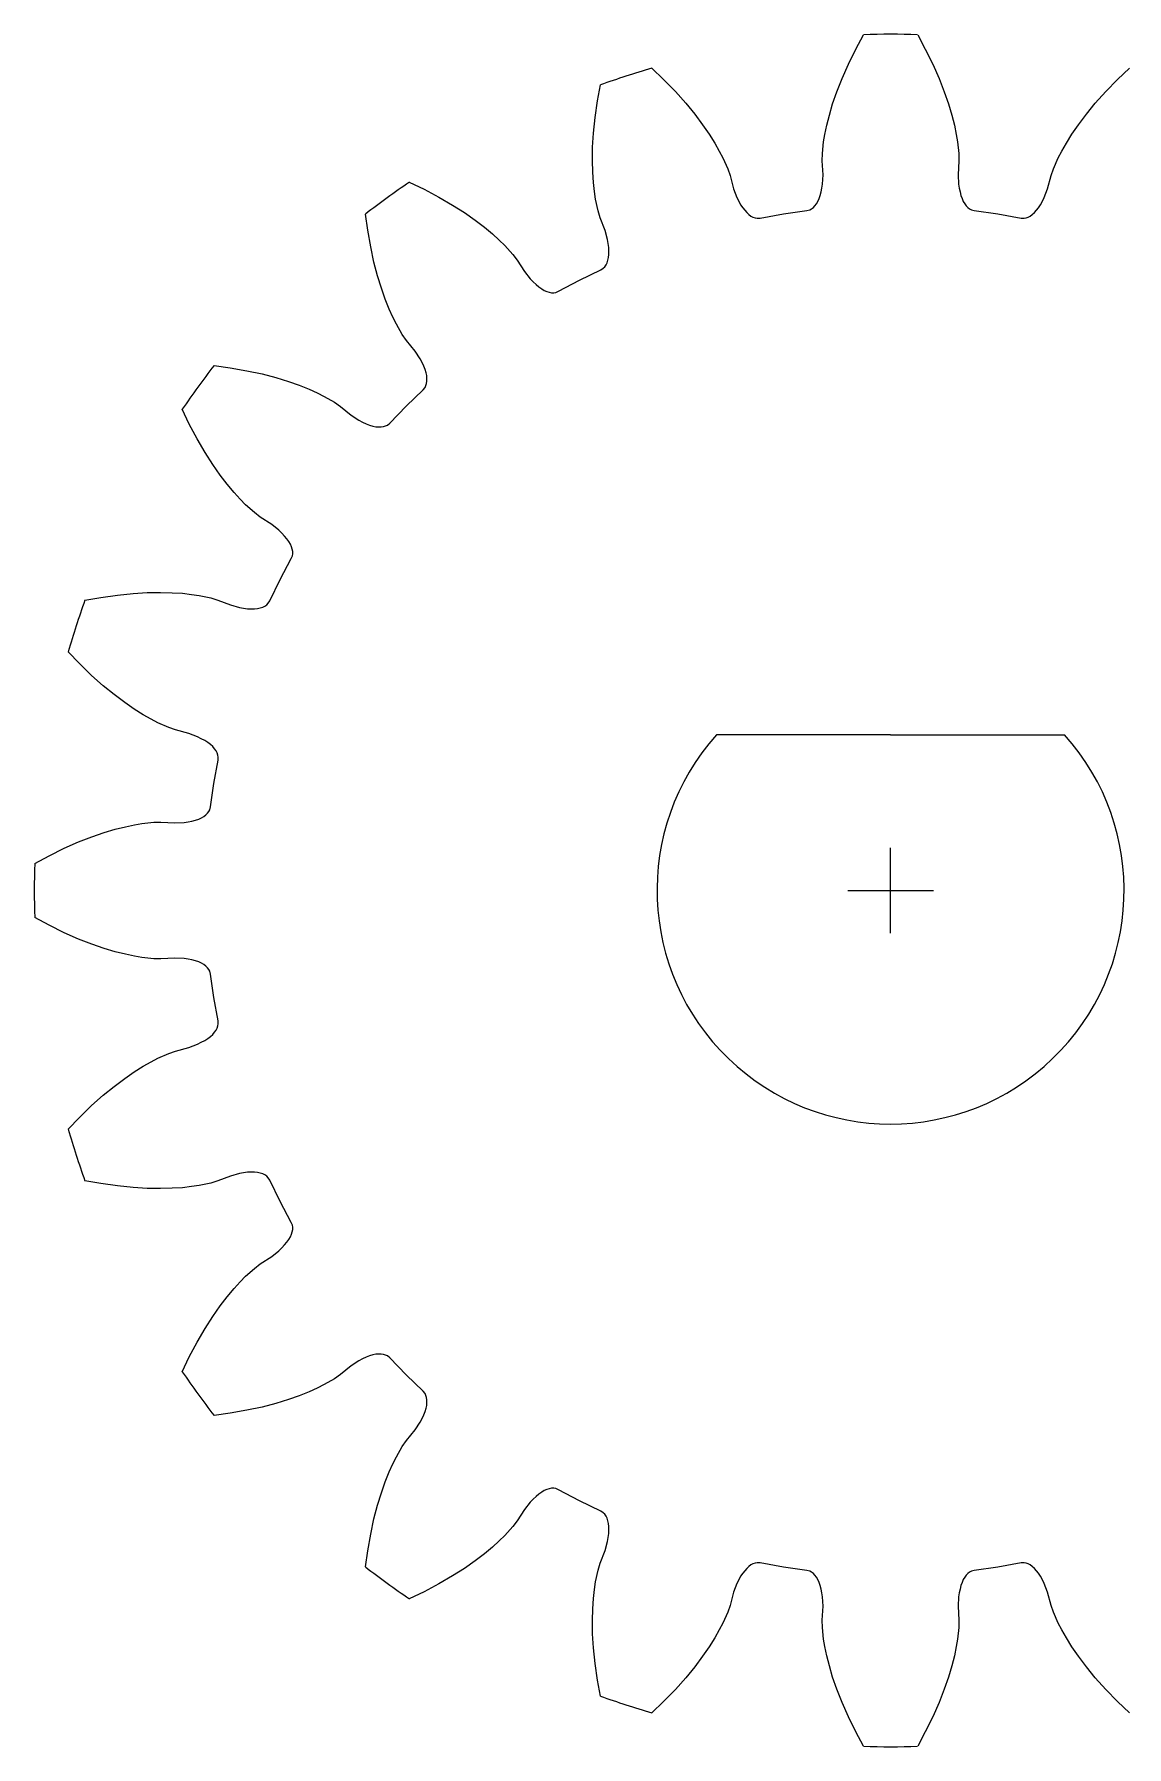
# Model space of a CAD drawing. Extents: x -5.5 to 5.5, y -5.5 to 5.5.
# Drawn here: x -5.5 to 1.52, y -5.5 to 5.5 of the extents above; entities that cross this region are included whole.
import ezdxf

# ---------------------------------------------------------------- set-up
doc = ezdxf.new("R2010")
doc.units = 0
doc.header["$MEASUREMENT"] = 0
doc.layers.get('0').update_dxf_attribs({"linetype": 'CONTINUOUS'})
doc.layers.add('layer0', color=7, linetype='CONTINUOUS')
doc.layers.add('layer1', color=7, linetype='CONTINUOUS')

msp = doc.modelspace()

# ---------------------------------------------------------------- linework, layer by layer
at = {"linetype": 'Continuous'}
for q in [(-1.118, 1), (1.118, 1)]:
    msp.add_line((0, 1), q, dxfattribs=at)
for p, q in [((0, -0.275), (0, 0.275)), ((0, -0.275), (0, 0.275)), ((-0.275, 0), (0.275, 0)), ((-0.275, 0), (0.275, 0))]:
    msp.add_line(p, q)
msp.add_arc((0, 0), 1.5, 138.1897, 41.8103)
msp.add_arc((0, 0), 1.5, 138.1897, 41.8103)
at = {"layer": 'layer0'}
for p, q in [((-0.271, 5.308), (-0.223, 5.405)), ((-0.223, 5.405), (-0.174, 5.497)), ((0.174, 5.497), (0.223, 5.405)), ((0.223, 5.405), (0.271, 5.308)), ((-1.534, 5.282), (-1.458, 5.21)), ((-0.312, 5.216), (-0.271, 5.308)), ((0.271, 5.308), (0.312, 5.216)), ((1.458, 5.21), (1.534, 5.282)), ((-1.883, 5.072), (-1.864, 5.175)), ((-1.458, 5.21), (-1.382, 5.132)), ((-0.345, 5.131), (-0.312, 5.216)), ((0.312, 5.216), (0.345, 5.131)), ((1.382, 5.132), (1.458, 5.21)), ((-1.898, 4.965), (-1.883, 5.072)), ((-1.382, 5.132), (-1.315, 5.057)), ((-0.372, 5.052), (-0.345, 5.131)), ((0.345, 5.131), (0.372, 5.052)), ((1.315, 5.057), (1.382, 5.132)), ((-1.908, 4.864), (-1.898, 4.965)), ((-1.315, 5.057), (-1.258, 4.987)), ((-1.258, 4.987), (-1.207, 4.919)), ((-0.41, 4.915), (-0.393, 4.98)), ((-0.393, 4.98), (-0.372, 5.052)), ((0.372, 5.052), (0.393, 4.98)), ((0.393, 4.98), (0.41, 4.915)), ((1.207, 4.919), (1.258, 4.987)), ((1.258, 4.987), (1.315, 5.057)), ((-1.914, 4.774), (-1.908, 4.864)), ((-1.207, 4.919), (-1.165, 4.858)), ((-1.165, 4.858), (-1.129, 4.801)), ((-0.43, 4.809), (-0.422, 4.857)), ((-0.422, 4.857), (-0.41, 4.915)), ((0.41, 4.915), (0.422, 4.857)), ((0.422, 4.857), (0.43, 4.809)), ((1.129, 4.801), (1.165, 4.858)), ((1.165, 4.858), (1.207, 4.919)), ((-1.915, 4.689), (-1.914, 4.774)), ((-1.129, 4.801), (-1.1, 4.75)), ((-1.1, 4.75), (-1.077, 4.706)), ((-0.439, 4.686), (-0.438, 4.733)), ((-0.438, 4.733), (-0.43, 4.809)), ((0.43, 4.809), (0.438, 4.733)), ((0.438, 4.733), (0.439, 4.686)), ((1.077, 4.706), (1.1, 4.75)), ((1.1, 4.75), (1.129, 4.801)), ((-1.913, 4.615), (-1.915, 4.689)), ((-1.077, 4.706), (-1.046, 4.636)), ((-1.046, 4.636), (-1.031, 4.592)), ((-0.434, 4.598), (-0.439, 4.686)), ((0.439, 4.686), (0.434, 4.598)), ((1.031, 4.592), (1.046, 4.636)), ((1.046, 4.636), (1.077, 4.706)), ((-3.091, 4.549), (-2.996, 4.504)), ((-1.909, 4.547), (-1.913, 4.615)), ((-1.902, 4.489), (-1.909, 4.547)), ((-1.031, 4.592), (-1.008, 4.507)), ((-0.446, 4.487), (-0.441, 4.512)), ((-0.441, 4.512), (-0.437, 4.538)), ((-0.437, 4.538), (-0.434, 4.598)), ((0.434, 4.598), (0.437, 4.538)), ((0.437, 4.538), (0.441, 4.512)), ((0.441, 4.512), (0.446, 4.487)), ((1.008, 4.507), (1.031, 4.592)), ((-2.996, 4.504), (-2.901, 4.454)), ((-2.901, 4.454), (-2.814, 4.403)), ((-2.814, 4.403), (-2.737, 4.354)), ((-1.895, 4.44), (-1.902, 4.489)), ((-1.879, 4.366), (-1.895, 4.44)), ((-1.008, 4.507), (-0.987, 4.451)), ((-0.987, 4.451), (-0.975, 4.427)), ((-0.975, 4.427), (-0.963, 4.405)), ((-0.963, 4.405), (-0.95, 4.386)), ((-0.486, 4.397), (-0.476, 4.411)), ((-0.476, 4.411), (-0.467, 4.426)), ((-0.467, 4.426), (-0.459, 4.444)), ((-0.459, 4.444), (-0.452, 4.465)), ((-0.452, 4.465), (-0.446, 4.487)), ((0.446, 4.487), (0.452, 4.465)), ((0.452, 4.465), (0.459, 4.444)), ((0.459, 4.444), (0.467, 4.426)), ((0.467, 4.426), (0.476, 4.411)), ((0.476, 4.411), (0.486, 4.397)), ((0.95, 4.386), (0.963, 4.405)), ((0.963, 4.405), (0.975, 4.427)), ((0.975, 4.427), (0.987, 4.451)), ((0.987, 4.451), (1.008, 4.507)), ((-3.358, 4.242), (-3.372, 4.345)), ((-2.737, 4.354), (-2.668, 4.306)), ((-2.668, 4.306), (-2.609, 4.26)), ((-1.865, 4.321), (-1.879, 4.366)), ((-1.834, 4.239), (-1.865, 4.321)), ((-0.95, 4.386), (-0.937, 4.369)), ((-0.937, 4.369), (-0.924, 4.354)), ((-0.924, 4.354), (-0.91, 4.342)), ((-0.91, 4.342), (-0.897, 4.332)), ((-0.897, 4.332), (-0.884, 4.325)), ((-0.884, 4.325), (-0.87, 4.32)), ((-0.87, 4.32), (-0.857, 4.318)), ((-0.857, 4.318), (-0.838, 4.319)), ((-0.838, 4.319), (-0.688, 4.346)), ((-0.688, 4.346), (-0.537, 4.367)), ((-0.537, 4.367), (-0.519, 4.372)), ((-0.519, 4.372), (-0.507, 4.378)), ((-0.507, 4.378), (-0.496, 4.387)), ((-0.496, 4.387), (-0.486, 4.397)), ((0.486, 4.397), (0.496, 4.387)), ((0.496, 4.387), (0.507, 4.378)), ((0.507, 4.378), (0.519, 4.372)), ((0.519, 4.372), (0.537, 4.367)), ((0.537, 4.367), (0.688, 4.346)), ((0.688, 4.346), (0.838, 4.319)), ((0.838, 4.319), (0.857, 4.318)), ((0.857, 4.318), (0.87, 4.32)), ((0.87, 4.32), (0.884, 4.325)), ((0.884, 4.325), (0.897, 4.332)), ((0.897, 4.332), (0.91, 4.342)), ((0.91, 4.342), (0.924, 4.354)), ((0.924, 4.354), (0.937, 4.369)), ((0.937, 4.369), (0.95, 4.386)), ((-3.339, 4.135), (-3.358, 4.242)), ((-2.609, 4.26), (-2.557, 4.217)), ((-2.557, 4.217), (-2.514, 4.178)), ((-1.818, 4.181), (-1.834, 4.239)), ((-1.813, 4.155), (-1.818, 4.181)), ((-3.318, 4.036), (-3.339, 4.135)), ((-2.514, 4.178), (-2.478, 4.143)), ((-2.478, 4.143), (-2.427, 4.086)), ((-2.427, 4.086), (-2.399, 4.049)), ((-1.81, 4.13), (-1.813, 4.155)), ((-1.812, 4.066), (-1.81, 4.085)), ((-1.809, 4.107), (-1.81, 4.13)), ((-1.81, 4.085), (-1.809, 4.107)), ((-3.295, 3.949), (-3.318, 4.036)), ((-2.399, 4.049), (-2.352, 3.975)), ((-2.352, 3.975), (-2.314, 3.929)), ((-1.998, 3.92), (-1.861, 3.987)), ((-1.861, 3.987), (-1.845, 3.997)), ((-1.845, 3.997), (-1.835, 4.007)), ((-1.835, 4.007), (-1.827, 4.019)), ((-1.827, 4.019), (-1.821, 4.032)), ((-1.821, 4.032), (-1.816, 4.048)), ((-1.816, 4.048), (-1.812, 4.066)), ((-3.27, 3.868), (-3.295, 3.949)), ((-3.246, 3.798), (-3.27, 3.868)), ((-2.314, 3.929), (-2.295, 3.909)), ((-2.295, 3.909), (-2.277, 3.892)), ((-2.277, 3.892), (-2.259, 3.877)), ((-2.259, 3.877), (-2.241, 3.865)), ((-2.241, 3.865), (-2.224, 3.855)), ((-2.224, 3.855), (-2.208, 3.848)), ((-2.132, 3.849), (-1.998, 3.92)), ((-3.221, 3.735), (-3.246, 3.798)), ((-2.208, 3.848), (-2.192, 3.843)), ((-2.192, 3.843), (-2.177, 3.84)), ((-2.177, 3.84), (-2.163, 3.84)), ((-2.163, 3.84), (-2.15, 3.842)), ((-2.15, 3.842), (-2.132, 3.849)), ((-3.196, 3.682), (-3.221, 3.735)), ((-3.174, 3.637), (-3.196, 3.682)), ((-3.136, 3.571), (-3.174, 3.637)), ((-3.109, 3.533), (-3.136, 3.571)), ((-3.054, 3.465), (-3.109, 3.533)), ((-3.021, 3.415), (-3.054, 3.465)), ((-3.008, 3.391), (-3.021, 3.415)), ((-4.345, 3.372), (-4.242, 3.358)), ((-4.242, 3.358), (-4.135, 3.339)), ((-4.135, 3.339), (-4.036, 3.318)), ((-4.036, 3.318), (-3.949, 3.295)), ((-2.998, 3.368), (-3.008, 3.391)), ((-2.99, 3.347), (-2.998, 3.368)), ((-2.983, 3.326), (-2.99, 3.347)), ((-2.979, 3.307), (-2.983, 3.326)), ((-2.978, 3.289), (-2.979, 3.307)), ((-3.949, 3.295), (-3.868, 3.27)), ((-3.868, 3.27), (-3.798, 3.246)), ((-3.798, 3.246), (-3.735, 3.221)), ((-3.735, 3.221), (-3.682, 3.196)), ((-3.682, 3.196), (-3.637, 3.174)), ((-3.111, 3.111), (-3.002, 3.217)), ((-3.002, 3.217), (-2.99, 3.232)), ((-2.99, 3.232), (-2.984, 3.244)), ((-2.984, 3.244), (-2.98, 3.257)), ((-2.98, 3.257), (-2.978, 3.272)), ((-2.978, 3.272), (-2.978, 3.289)), ((-4.504, 2.996), (-4.549, 3.091)), ((-3.637, 3.174), (-3.571, 3.136)), ((-3.571, 3.136), (-3.533, 3.109)), ((-3.533, 3.109), (-3.465, 3.054)), ((-3.217, 3.002), (-3.111, 3.111)), ((-4.454, 2.901), (-4.504, 2.996)), ((-3.465, 3.054), (-3.415, 3.021)), ((-3.415, 3.021), (-3.391, 3.008)), ((-3.391, 3.008), (-3.368, 2.998)), ((-3.368, 2.998), (-3.347, 2.99)), ((-3.347, 2.99), (-3.326, 2.983)), ((-3.326, 2.983), (-3.307, 2.979)), ((-3.307, 2.979), (-3.289, 2.978)), ((-3.289, 2.978), (-3.272, 2.978)), ((-3.272, 2.978), (-3.257, 2.98)), ((-3.257, 2.98), (-3.244, 2.984)), ((-3.244, 2.984), (-3.232, 2.99)), ((-3.232, 2.99), (-3.217, 3.002)), ((-4.403, 2.814), (-4.454, 2.901)), ((-4.354, 2.737), (-4.403, 2.814)), ((-4.306, 2.668), (-4.354, 2.737)), ((-4.26, 2.609), (-4.306, 2.668)), ((-4.217, 2.557), (-4.26, 2.609)), ((-4.178, 2.514), (-4.217, 2.557)), ((-4.143, 2.478), (-4.178, 2.514)), ((-4.086, 2.427), (-4.143, 2.478)), ((-4.049, 2.399), (-4.086, 2.427)), ((-3.975, 2.352), (-4.049, 2.399)), ((-3.929, 2.314), (-3.975, 2.352)), ((-3.909, 2.295), (-3.929, 2.314)), ((-3.892, 2.277), (-3.909, 2.295)), ((-3.877, 2.259), (-3.892, 2.277)), ((-3.865, 2.241), (-3.877, 2.259)), ((-3.855, 2.224), (-3.865, 2.241)), ((-3.848, 2.208), (-3.855, 2.224)), ((-3.843, 2.192), (-3.848, 2.208)), ((-3.92, 1.998), (-3.849, 2.132)), ((-3.849, 2.132), (-3.842, 2.15)), ((-3.84, 2.177), (-3.843, 2.192)), ((-3.842, 2.15), (-3.84, 2.163)), ((-3.84, 2.163), (-3.84, 2.177)), ((-3.987, 1.861), (-3.92, 1.998)), ((-5.175, 1.864), (-5.072, 1.883)), ((-5.072, 1.883), (-4.965, 1.898)), ((-4.965, 1.898), (-4.864, 1.908)), ((-4.864, 1.908), (-4.774, 1.914)), ((-4.774, 1.914), (-4.689, 1.915)), ((-4.689, 1.915), (-4.615, 1.913)), ((-4.615, 1.913), (-4.547, 1.909)), ((-4.547, 1.909), (-4.489, 1.902)), ((-4.489, 1.902), (-4.44, 1.895)), ((-4.44, 1.895), (-4.366, 1.879)), ((-4.366, 1.879), (-4.321, 1.865)), ((-4.321, 1.865), (-4.239, 1.834)), ((-4.239, 1.834), (-4.181, 1.818)), ((-4.181, 1.818), (-4.155, 1.813)), ((-4.155, 1.813), (-4.13, 1.81)), ((-4.13, 1.81), (-4.107, 1.809)), ((-4.107, 1.809), (-4.085, 1.81)), ((-4.085, 1.81), (-4.066, 1.812)), ((-4.066, 1.812), (-4.048, 1.816)), ((-4.048, 1.816), (-4.032, 1.821)), ((-4.032, 1.821), (-4.019, 1.827)), ((-4.019, 1.827), (-4.007, 1.835)), ((-4.007, 1.835), (-3.997, 1.845)), ((-3.997, 1.845), (-3.987, 1.861)), ((-5.21, 1.458), (-5.282, 1.534)), ((-5.132, 1.382), (-5.21, 1.458)), ((-5.057, 1.315), (-5.132, 1.382)), ((-4.987, 1.258), (-5.057, 1.315)), ((-4.919, 1.207), (-4.987, 1.258)), ((-4.858, 1.165), (-4.919, 1.207)), ((-4.801, 1.129), (-4.858, 1.165)), ((-4.75, 1.1), (-4.801, 1.129)), ((-4.706, 1.077), (-4.75, 1.1)), ((-4.636, 1.046), (-4.706, 1.077)), ((-4.592, 1.031), (-4.636, 1.046)), ((-4.507, 1.008), (-4.592, 1.031)), ((-4.451, 0.987), (-4.507, 1.008)), ((-4.427, 0.975), (-4.451, 0.987)), ((-4.405, 0.963), (-4.427, 0.975)), ((-4.386, 0.95), (-4.405, 0.963)), ((-4.369, 0.937), (-4.386, 0.95)), ((-4.354, 0.924), (-4.369, 0.937)), ((-4.342, 0.91), (-4.354, 0.924)), ((-4.332, 0.897), (-4.342, 0.91)), ((-4.325, 0.884), (-4.332, 0.897)), ((-4.32, 0.87), (-4.325, 0.884)), ((-4.346, 0.688), (-4.319, 0.838)), ((-4.318, 0.857), (-4.32, 0.87)), ((-4.319, 0.838), (-4.318, 0.857)), ((-4.367, 0.537), (-4.346, 0.688)), ((-4.538, 0.437), (-4.512, 0.441)), ((-4.512, 0.441), (-4.487, 0.446)), ((-4.487, 0.446), (-4.465, 0.452)), ((-4.465, 0.452), (-4.444, 0.459)), ((-4.444, 0.459), (-4.426, 0.467)), ((-4.426, 0.467), (-4.411, 0.476)), ((-4.411, 0.476), (-4.397, 0.486)), ((-4.397, 0.486), (-4.387, 0.496)), ((-4.387, 0.496), (-4.378, 0.507)), ((-4.378, 0.507), (-4.372, 0.519)), ((-4.372, 0.519), (-4.367, 0.537)), ((-5.216, 0.312), (-5.131, 0.345)), ((-5.131, 0.345), (-5.052, 0.372)), ((-5.052, 0.372), (-4.98, 0.393)), ((-4.98, 0.393), (-4.915, 0.41)), ((-4.915, 0.41), (-4.857, 0.422)), ((-4.857, 0.422), (-4.809, 0.43)), ((-4.809, 0.43), (-4.733, 0.438)), ((-4.733, 0.438), (-4.686, 0.439)), ((-4.686, 0.439), (-4.598, 0.434)), ((-4.598, 0.434), (-4.538, 0.437)), ((-5.497, 0.174), (-5.405, 0.223)), ((-5.405, 0.223), (-5.308, 0.271)), ((-5.308, 0.271), (-5.216, 0.312)), ((-5.405, -0.223), (-5.497, -0.174)), ((-5.308, -0.271), (-5.405, -0.223)), ((-5.216, -0.312), (-5.308, -0.271)), ((-5.131, -0.345), (-5.216, -0.312)), ((-5.052, -0.372), (-5.131, -0.345)), ((-4.98, -0.393), (-5.052, -0.372)), ((-4.915, -0.41), (-4.98, -0.393)), ((-4.857, -0.422), (-4.915, -0.41)), ((-4.809, -0.43), (-4.857, -0.422)), ((-4.733, -0.438), (-4.809, -0.43)), ((-4.686, -0.439), (-4.733, -0.438)), ((-4.598, -0.434), (-4.686, -0.439)), ((-4.538, -0.437), (-4.598, -0.434)), ((-4.512, -0.441), (-4.538, -0.437)), ((-4.487, -0.446), (-4.512, -0.441)), ((-4.465, -0.452), (-4.487, -0.446)), ((-4.444, -0.459), (-4.465, -0.452)), ((-4.426, -0.467), (-4.444, -0.459)), ((-4.411, -0.476), (-4.426, -0.467)), ((-4.397, -0.486), (-4.411, -0.476)), ((-4.387, -0.496), (-4.397, -0.486)), ((-4.378, -0.507), (-4.387, -0.496)), ((-4.372, -0.519), (-4.378, -0.507)), ((-4.367, -0.537), (-4.372, -0.519)), ((-4.346, -0.688), (-4.367, -0.537)), ((-4.319, -0.838), (-4.346, -0.688)), ((-4.325, -0.884), (-4.32, -0.87)), ((-4.32, -0.87), (-4.318, -0.857)), ((-4.318, -0.857), (-4.319, -0.838)), ((-4.507, -1.008), (-4.451, -0.987)), ((-4.451, -0.987), (-4.427, -0.975)), ((-4.427, -0.975), (-4.405, -0.963)), ((-4.405, -0.963), (-4.386, -0.95)), ((-4.386, -0.95), (-4.369, -0.937)), ((-4.369, -0.937), (-4.354, -0.924)), ((-4.354, -0.924), (-4.342, -0.91)), ((-4.342, -0.91), (-4.332, -0.897)), ((-4.332, -0.897), (-4.325, -0.884)), ((-4.801, -1.129), (-4.75, -1.1)), ((-4.75, -1.1), (-4.706, -1.077)), ((-4.706, -1.077), (-4.636, -1.046)), ((-4.636, -1.046), (-4.592, -1.031)), ((-4.592, -1.031), (-4.507, -1.008)), ((-4.987, -1.258), (-4.919, -1.207)), ((-4.919, -1.207), (-4.858, -1.165)), ((-4.858, -1.165), (-4.801, -1.129)), ((-5.132, -1.382), (-5.057, -1.315)), ((-5.057, -1.315), (-4.987, -1.258)), ((-5.21, -1.458), (-5.132, -1.382)), ((-5.282, -1.534), (-5.21, -1.458)), ((-5.072, -1.883), (-5.175, -1.864)), ((-4.321, -1.865), (-4.366, -1.879)), ((-4.239, -1.834), (-4.321, -1.865)), ((-4.181, -1.818), (-4.239, -1.834)), ((-4.155, -1.813), (-4.181, -1.818)), ((-4.13, -1.81), (-4.155, -1.813)), ((-4.107, -1.809), (-4.13, -1.81)), ((-4.085, -1.81), (-4.107, -1.809)), ((-4.066, -1.812), (-4.085, -1.81)), ((-4.048, -1.816), (-4.066, -1.812)), ((-4.032, -1.821), (-4.048, -1.816)), ((-4.019, -1.827), (-4.032, -1.821)), ((-4.007, -1.835), (-4.019, -1.827)), ((-3.997, -1.845), (-4.007, -1.835)), ((-3.987, -1.861), (-3.997, -1.845)), ((-3.92, -1.998), (-3.987, -1.861)), ((-4.965, -1.898), (-5.072, -1.883)), ((-4.864, -1.908), (-4.965, -1.898)), ((-4.774, -1.914), (-4.864, -1.908)), ((-4.689, -1.915), (-4.774, -1.914)), ((-4.615, -1.913), (-4.689, -1.915)), ((-4.547, -1.909), (-4.615, -1.913)), ((-4.489, -1.902), (-4.547, -1.909)), ((-4.44, -1.895), (-4.489, -1.902)), ((-4.366, -1.879), (-4.44, -1.895)), ((-3.849, -2.132), (-3.92, -1.998)), ((-3.842, -2.15), (-3.849, -2.132)), ((-3.848, -2.208), (-3.843, -2.192)), ((-3.843, -2.192), (-3.84, -2.177)), ((-3.84, -2.163), (-3.842, -2.15)), ((-3.84, -2.177), (-3.84, -2.163)), ((-3.929, -2.314), (-3.909, -2.295)), ((-3.909, -2.295), (-3.892, -2.277)), ((-3.892, -2.277), (-3.877, -2.259)), ((-3.877, -2.259), (-3.865, -2.241)), ((-3.865, -2.241), (-3.855, -2.224)), ((-3.855, -2.224), (-3.848, -2.208)), ((-4.086, -2.427), (-4.049, -2.399)), ((-4.049, -2.399), (-3.975, -2.352)), ((-3.975, -2.352), (-3.929, -2.314)), ((-4.217, -2.557), (-4.178, -2.514)), ((-4.178, -2.514), (-4.143, -2.478)), ((-4.143, -2.478), (-4.086, -2.427)), ((-4.306, -2.668), (-4.26, -2.609)), ((-4.26, -2.609), (-4.217, -2.557)), ((-4.403, -2.814), (-4.354, -2.737)), ((-4.354, -2.737), (-4.306, -2.668)), ((-4.454, -2.901), (-4.403, -2.814)), ((-4.504, -2.996), (-4.454, -2.901)), ((-4.549, -3.091), (-4.504, -2.996)), ((-3.465, -3.054), (-3.533, -3.109)), ((-3.415, -3.021), (-3.465, -3.054)), ((-3.391, -3.008), (-3.415, -3.021)), ((-3.368, -2.998), (-3.391, -3.008)), ((-3.347, -2.99), (-3.368, -2.998)), ((-3.326, -2.983), (-3.347, -2.99)), ((-3.307, -2.979), (-3.326, -2.983)), ((-3.289, -2.978), (-3.307, -2.979)), ((-3.272, -2.978), (-3.289, -2.978)), ((-3.257, -2.98), (-3.272, -2.978)), ((-3.244, -2.984), (-3.257, -2.98)), ((-3.232, -2.99), (-3.244, -2.984)), ((-3.217, -3.002), (-3.232, -2.99)), ((-3.111, -3.111), (-3.217, -3.002)), ((-3.637, -3.174), (-3.682, -3.196)), ((-3.571, -3.136), (-3.637, -3.174)), ((-3.533, -3.109), (-3.571, -3.136)), ((-3.002, -3.217), (-3.111, -3.111)), ((-3.949, -3.295), (-4.036, -3.318)), ((-3.868, -3.27), (-3.949, -3.295)), ((-3.798, -3.246), (-3.868, -3.27)), ((-3.735, -3.221), (-3.798, -3.246)), ((-3.682, -3.196), (-3.735, -3.221)), ((-2.99, -3.232), (-3.002, -3.217)), ((-2.984, -3.244), (-2.99, -3.232)), ((-2.98, -3.257), (-2.984, -3.244)), ((-2.978, -3.272), (-2.98, -3.257)), ((-2.979, -3.307), (-2.978, -3.289)), ((-2.978, -3.289), (-2.978, -3.272)), ((-4.242, -3.358), (-4.345, -3.372)), ((-4.135, -3.339), (-4.242, -3.358)), ((-4.036, -3.318), (-4.135, -3.339)), ((-3.021, -3.415), (-3.008, -3.391)), ((-3.008, -3.391), (-2.998, -3.368)), ((-2.998, -3.368), (-2.99, -3.347)), ((-2.99, -3.347), (-2.983, -3.326)), ((-2.983, -3.326), (-2.979, -3.307)), ((-3.109, -3.533), (-3.054, -3.465)), ((-3.054, -3.465), (-3.021, -3.415)), ((-3.174, -3.637), (-3.136, -3.571)), ((-3.136, -3.571), (-3.109, -3.533)), ((-3.246, -3.798), (-3.221, -3.735)), ((-3.221, -3.735), (-3.196, -3.682)), ((-3.196, -3.682), (-3.174, -3.637)), ((-3.27, -3.868), (-3.246, -3.798)), ((-2.208, -3.848), (-2.224, -3.855)), ((-2.192, -3.843), (-2.208, -3.848)), ((-2.177, -3.84), (-2.192, -3.843)), ((-2.163, -3.84), (-2.177, -3.84)), ((-2.15, -3.842), (-2.163, -3.84)), ((-2.132, -3.849), (-2.15, -3.842)), ((-1.998, -3.92), (-2.132, -3.849)), ((-3.318, -4.036), (-3.295, -3.949)), ((-3.295, -3.949), (-3.27, -3.868)), ((-2.314, -3.929), (-2.352, -3.975)), ((-2.295, -3.909), (-2.314, -3.929)), ((-2.277, -3.892), (-2.295, -3.909)), ((-2.259, -3.877), (-2.277, -3.892)), ((-2.241, -3.865), (-2.259, -3.877)), ((-2.224, -3.855), (-2.241, -3.865)), ((-1.861, -3.987), (-1.998, -3.92)), ((-3.339, -4.135), (-3.318, -4.036)), ((-2.399, -4.049), (-2.427, -4.086)), ((-2.352, -3.975), (-2.399, -4.049)), ((-1.845, -3.997), (-1.861, -3.987)), ((-1.835, -4.007), (-1.845, -3.997)), ((-1.827, -4.019), (-1.835, -4.007)), ((-1.821, -4.032), (-1.827, -4.019)), ((-1.816, -4.048), (-1.821, -4.032)), ((-1.812, -4.066), (-1.816, -4.048)), ((-1.81, -4.085), (-1.812, -4.066)), ((-3.358, -4.242), (-3.339, -4.135)), ((-2.514, -4.178), (-2.557, -4.217)), ((-2.478, -4.143), (-2.514, -4.178)), ((-2.427, -4.086), (-2.478, -4.143)), ((-1.818, -4.181), (-1.813, -4.155)), ((-1.813, -4.155), (-1.81, -4.13)), ((-1.809, -4.107), (-1.81, -4.085)), ((-1.81, -4.13), (-1.809, -4.107)), ((-3.372, -4.345), (-3.358, -4.242)), ((-2.609, -4.26), (-2.668, -4.306)), ((-2.557, -4.217), (-2.609, -4.26)), ((-1.865, -4.321), (-1.834, -4.239)), ((-1.834, -4.239), (-1.818, -4.181)), ((-2.737, -4.354), (-2.814, -4.403)), ((-2.668, -4.306), (-2.737, -4.354)), ((-1.895, -4.44), (-1.879, -4.366)), ((-1.879, -4.366), (-1.865, -4.321)), ((-0.95, -4.386), (-0.963, -4.405)), ((-0.937, -4.369), (-0.95, -4.386)), ((-0.924, -4.354), (-0.937, -4.369)), ((-0.91, -4.342), (-0.924, -4.354)), ((-0.897, -4.332), (-0.91, -4.342)), ((-0.884, -4.325), (-0.897, -4.332)), ((-0.87, -4.32), (-0.884, -4.325)), ((-0.857, -4.318), (-0.87, -4.32)), ((-0.838, -4.319), (-0.857, -4.318)), ((-0.688, -4.346), (-0.838, -4.319)), ((-0.537, -4.367), (-0.688, -4.346)), ((-0.519, -4.372), (-0.537, -4.367)), ((-0.507, -4.378), (-0.519, -4.372)), ((-0.496, -4.387), (-0.507, -4.378)), ((-0.486, -4.397), (-0.496, -4.387)), ((-0.476, -4.411), (-0.486, -4.397)), ((0.486, -4.397), (0.476, -4.411)), ((0.496, -4.387), (0.486, -4.397)), ((0.507, -4.378), (0.496, -4.387)), ((0.519, -4.372), (0.507, -4.378)), ((0.537, -4.367), (0.519, -4.372)), ((0.688, -4.346), (0.537, -4.367)), ((0.838, -4.319), (0.688, -4.346)), ((0.857, -4.318), (0.838, -4.319)), ((0.87, -4.32), (0.857, -4.318)), ((0.884, -4.325), (0.87, -4.32)), ((0.897, -4.332), (0.884, -4.325)), ((0.91, -4.342), (0.897, -4.332)), ((0.924, -4.354), (0.91, -4.342)), ((0.937, -4.369), (0.924, -4.354)), ((0.95, -4.386), (0.937, -4.369)), ((0.963, -4.405), (0.95, -4.386)), ((-2.996, -4.504), (-3.091, -4.549)), ((-2.901, -4.454), (-2.996, -4.504)), ((-2.814, -4.403), (-2.901, -4.454)), ((-1.909, -4.547), (-1.902, -4.489)), ((-1.902, -4.489), (-1.895, -4.44)), ((-1.008, -4.507), (-1.031, -4.592)), ((-0.987, -4.451), (-1.008, -4.507)), ((-0.975, -4.427), (-0.987, -4.451)), ((-0.963, -4.405), (-0.975, -4.427)), ((-0.467, -4.426), (-0.476, -4.411)), ((-0.459, -4.444), (-0.467, -4.426)), ((-0.452, -4.465), (-0.459, -4.444)), ((-0.446, -4.487), (-0.452, -4.465)), ((-0.441, -4.512), (-0.446, -4.487)), ((0.446, -4.487), (0.441, -4.512)), ((0.452, -4.465), (0.446, -4.487)), ((0.459, -4.444), (0.452, -4.465)), ((0.467, -4.426), (0.459, -4.444)), ((0.476, -4.411), (0.467, -4.426)), ((0.975, -4.427), (0.963, -4.405)), ((0.987, -4.451), (0.975, -4.427)), ((1.008, -4.507), (0.987, -4.451)), ((1.031, -4.592), (1.008, -4.507)), ((-1.915, -4.689), (-1.913, -4.615)), ((-1.913, -4.615), (-1.909, -4.547)), ((-1.031, -4.592), (-1.046, -4.636)), ((-0.437, -4.538), (-0.441, -4.512)), ((-0.439, -4.686), (-0.434, -4.598)), ((-0.434, -4.598), (-0.437, -4.538)), ((0.437, -4.538), (0.434, -4.598)), ((0.434, -4.598), (0.439, -4.686)), ((0.441, -4.512), (0.437, -4.538)), ((1.046, -4.636), (1.031, -4.592)), ((-1.914, -4.774), (-1.915, -4.689)), ((-1.077, -4.706), (-1.1, -4.75)), ((-1.046, -4.636), (-1.077, -4.706)), ((-0.438, -4.733), (-0.439, -4.686)), ((0.439, -4.686), (0.438, -4.733)), ((1.077, -4.706), (1.046, -4.636)), ((1.1, -4.75), (1.077, -4.706)), ((-1.908, -4.864), (-1.914, -4.774)), ((-1.129, -4.801), (-1.165, -4.858)), ((-1.1, -4.75), (-1.129, -4.801)), ((-0.43, -4.809), (-0.438, -4.733)), ((-0.422, -4.857), (-0.43, -4.809)), ((0.43, -4.809), (0.422, -4.857)), ((0.438, -4.733), (0.43, -4.809)), ((1.129, -4.801), (1.1, -4.75)), ((1.165, -4.858), (1.129, -4.801)), ((-1.898, -4.965), (-1.908, -4.864)), ((-1.207, -4.919), (-1.258, -4.987)), ((-1.165, -4.858), (-1.207, -4.919)), ((-0.41, -4.915), (-0.422, -4.857)), ((-0.393, -4.98), (-0.41, -4.915)), ((0.41, -4.915), (0.393, -4.98)), ((0.422, -4.857), (0.41, -4.915)), ((1.207, -4.919), (1.165, -4.858)), ((1.258, -4.987), (1.207, -4.919)), ((-1.883, -5.072), (-1.898, -4.965)), ((-1.315, -5.057), (-1.382, -5.132)), ((-1.258, -4.987), (-1.315, -5.057)), ((-0.372, -5.052), (-0.393, -4.98)), ((-0.345, -5.131), (-0.372, -5.052)), ((0.372, -5.052), (0.345, -5.131)), ((0.393, -4.98), (0.372, -5.052)), ((1.315, -5.057), (1.258, -4.987)), ((1.382, -5.132), (1.315, -5.057)), ((-1.864, -5.175), (-1.883, -5.072)), ((-1.382, -5.132), (-1.458, -5.21)), ((-0.312, -5.216), (-0.345, -5.131)), ((0.345, -5.131), (0.312, -5.216)), ((1.458, -5.21), (1.382, -5.132)), ((-1.458, -5.21), (-1.534, -5.282)), ((-0.271, -5.308), (-0.312, -5.216)), ((0.312, -5.216), (0.271, -5.308)), ((1.534, -5.282), (1.458, -5.21)), ((-0.223, -5.405), (-0.271, -5.308)), ((0.271, -5.308), (0.223, -5.405)), ((-0.174, -5.497), (-0.223, -5.405)), ((0.223, -5.405), (0.174, -5.497))]:
    msp.add_line(p, q, dxfattribs=at)
for start, end in [(88.191, 91.809), (106.191, 109.809), (124.191, 127.809), (142.191, 145.809), (160.191, 163.809), (178.191, 181.809), (196.191, 199.809), (214.191, 217.809), (232.191, 235.809), (250.191, 253.809), (268.191, 271.809)]:
    msp.add_arc((0, 0), 5.5, start, end, dxfattribs=at)
at = {"layer": 'layer1'}
for p, q in [((-0.271, 5.308), (-0.223, 5.405)), ((-0.223, 5.405), (-0.174, 5.497)), ((0.174, 5.497), (0.223, 5.405)), ((0.223, 5.405), (0.271, 5.308)), ((-1.534, 5.282), (-1.458, 5.21)), ((-0.312, 5.216), (-0.271, 5.308)), ((0.271, 5.308), (0.312, 5.216)), ((1.458, 5.21), (1.534, 5.282)), ((-1.883, 5.072), (-1.864, 5.175)), ((-1.458, 5.21), (-1.382, 5.132)), ((-0.345, 5.131), (-0.312, 5.216)), ((0.312, 5.216), (0.345, 5.131)), ((1.382, 5.132), (1.458, 5.21)), ((-1.898, 4.965), (-1.883, 5.072)), ((-1.382, 5.132), (-1.315, 5.057)), ((-0.372, 5.052), (-0.345, 5.131)), ((0.345, 5.131), (0.372, 5.052)), ((1.315, 5.057), (1.382, 5.132)), ((-1.908, 4.864), (-1.898, 4.965)), ((-1.315, 5.057), (-1.258, 4.987)), ((-1.258, 4.987), (-1.207, 4.919)), ((-0.41, 4.915), (-0.393, 4.98)), ((-0.393, 4.98), (-0.372, 5.052)), ((0.372, 5.052), (0.393, 4.98)), ((0.393, 4.98), (0.41, 4.915)), ((1.207, 4.919), (1.258, 4.987)), ((1.258, 4.987), (1.315, 5.057)), ((-1.914, 4.774), (-1.908, 4.864)), ((-1.207, 4.919), (-1.165, 4.858)), ((-1.165, 4.858), (-1.129, 4.801)), ((-0.43, 4.809), (-0.422, 4.857)), ((-0.422, 4.857), (-0.41, 4.915)), ((0.41, 4.915), (0.422, 4.857)), ((0.422, 4.857), (0.43, 4.809)), ((1.129, 4.801), (1.165, 4.858)), ((1.165, 4.858), (1.207, 4.919)), ((-1.915, 4.689), (-1.914, 4.774)), ((-1.129, 4.801), (-1.1, 4.75)), ((-1.1, 4.75), (-1.077, 4.706)), ((-0.439, 4.686), (-0.438, 4.733)), ((-0.438, 4.733), (-0.43, 4.809)), ((0.43, 4.809), (0.438, 4.733)), ((0.438, 4.733), (0.439, 4.686)), ((1.077, 4.706), (1.1, 4.75)), ((1.1, 4.75), (1.129, 4.801)), ((-1.913, 4.615), (-1.915, 4.689)), ((-1.077, 4.706), (-1.046, 4.636)), ((-1.046, 4.636), (-1.031, 4.592)), ((-0.434, 4.598), (-0.439, 4.686)), ((0.439, 4.686), (0.434, 4.598)), ((1.031, 4.592), (1.046, 4.636)), ((1.046, 4.636), (1.077, 4.706)), ((-3.091, 4.549), (-2.996, 4.504)), ((-1.909, 4.547), (-1.913, 4.615)), ((-1.902, 4.489), (-1.909, 4.547)), ((-1.031, 4.592), (-1.008, 4.507)), ((-0.446, 4.487), (-0.441, 4.512)), ((-0.441, 4.512), (-0.437, 4.538)), ((-0.437, 4.538), (-0.434, 4.598)), ((0.434, 4.598), (0.437, 4.538)), ((0.437, 4.538), (0.441, 4.512)), ((0.441, 4.512), (0.446, 4.487)), ((1.008, 4.507), (1.031, 4.592)), ((-2.996, 4.504), (-2.901, 4.454)), ((-2.901, 4.454), (-2.814, 4.403)), ((-2.814, 4.403), (-2.737, 4.354)), ((-1.895, 4.44), (-1.902, 4.489)), ((-1.879, 4.366), (-1.895, 4.44)), ((-1.008, 4.507), (-0.987, 4.451)), ((-0.987, 4.451), (-0.975, 4.427)), ((-0.975, 4.427), (-0.963, 4.405)), ((-0.963, 4.405), (-0.95, 4.386)), ((-0.486, 4.397), (-0.476, 4.411)), ((-0.476, 4.411), (-0.467, 4.426)), ((-0.467, 4.426), (-0.459, 4.444)), ((-0.459, 4.444), (-0.452, 4.465)), ((-0.452, 4.465), (-0.446, 4.487)), ((0.446, 4.487), (0.452, 4.465)), ((0.452, 4.465), (0.459, 4.444)), ((0.459, 4.444), (0.467, 4.426)), ((0.467, 4.426), (0.476, 4.411)), ((0.476, 4.411), (0.486, 4.397)), ((0.95, 4.386), (0.963, 4.405)), ((0.963, 4.405), (0.975, 4.427)), ((0.975, 4.427), (0.987, 4.451)), ((0.987, 4.451), (1.008, 4.507)), ((-3.358, 4.242), (-3.372, 4.345)), ((-2.737, 4.354), (-2.668, 4.306)), ((-2.668, 4.306), (-2.609, 4.26)), ((-1.865, 4.321), (-1.879, 4.366)), ((-1.834, 4.239), (-1.865, 4.321)), ((-0.95, 4.386), (-0.937, 4.369)), ((-0.937, 4.369), (-0.924, 4.354)), ((-0.924, 4.354), (-0.91, 4.342)), ((-0.91, 4.342), (-0.897, 4.332)), ((-0.897, 4.332), (-0.884, 4.325)), ((-0.884, 4.325), (-0.87, 4.32)), ((-0.87, 4.32), (-0.857, 4.318)), ((-0.857, 4.318), (-0.838, 4.319)), ((-0.838, 4.319), (-0.688, 4.346)), ((-0.688, 4.346), (-0.537, 4.367)), ((-0.537, 4.367), (-0.519, 4.372)), ((-0.519, 4.372), (-0.507, 4.378)), ((-0.507, 4.378), (-0.496, 4.387)), ((-0.496, 4.387), (-0.486, 4.397)), ((0.486, 4.397), (0.496, 4.387)), ((0.496, 4.387), (0.507, 4.378)), ((0.507, 4.378), (0.519, 4.372)), ((0.519, 4.372), (0.537, 4.367)), ((0.537, 4.367), (0.688, 4.346)), ((0.688, 4.346), (0.838, 4.319)), ((0.838, 4.319), (0.857, 4.318)), ((0.857, 4.318), (0.87, 4.32)), ((0.87, 4.32), (0.884, 4.325)), ((0.884, 4.325), (0.897, 4.332)), ((0.897, 4.332), (0.91, 4.342)), ((0.91, 4.342), (0.924, 4.354)), ((0.924, 4.354), (0.937, 4.369)), ((0.937, 4.369), (0.95, 4.386)), ((-3.339, 4.135), (-3.358, 4.242)), ((-2.609, 4.26), (-2.557, 4.217)), ((-2.557, 4.217), (-2.514, 4.178)), ((-1.818, 4.181), (-1.834, 4.239)), ((-1.813, 4.155), (-1.818, 4.181)), ((-3.318, 4.036), (-3.339, 4.135)), ((-2.514, 4.178), (-2.478, 4.143)), ((-2.478, 4.143), (-2.427, 4.086)), ((-2.427, 4.086), (-2.399, 4.049)), ((-1.81, 4.13), (-1.813, 4.155)), ((-1.812, 4.066), (-1.81, 4.085)), ((-1.809, 4.107), (-1.81, 4.13)), ((-1.81, 4.085), (-1.809, 4.107)), ((-3.295, 3.949), (-3.318, 4.036)), ((-2.399, 4.049), (-2.352, 3.975)), ((-2.352, 3.975), (-2.314, 3.929)), ((-1.998, 3.92), (-1.861, 3.987)), ((-1.861, 3.987), (-1.845, 3.997)), ((-1.845, 3.997), (-1.835, 4.007)), ((-1.835, 4.007), (-1.827, 4.019)), ((-1.827, 4.019), (-1.821, 4.032)), ((-1.821, 4.032), (-1.816, 4.048)), ((-1.816, 4.048), (-1.812, 4.066)), ((-3.27, 3.868), (-3.295, 3.949)), ((-3.246, 3.798), (-3.27, 3.868)), ((-2.314, 3.929), (-2.295, 3.909)), ((-2.295, 3.909), (-2.277, 3.892)), ((-2.277, 3.892), (-2.259, 3.877)), ((-2.259, 3.877), (-2.241, 3.865)), ((-2.241, 3.865), (-2.224, 3.855)), ((-2.224, 3.855), (-2.208, 3.848)), ((-2.132, 3.849), (-1.998, 3.92)), ((-3.221, 3.735), (-3.246, 3.798)), ((-2.208, 3.848), (-2.192, 3.843)), ((-2.192, 3.843), (-2.177, 3.84)), ((-2.177, 3.84), (-2.163, 3.84)), ((-2.163, 3.84), (-2.15, 3.842)), ((-2.15, 3.842), (-2.132, 3.849)), ((-3.196, 3.682), (-3.221, 3.735)), ((-3.174, 3.637), (-3.196, 3.682)), ((-3.136, 3.571), (-3.174, 3.637)), ((-3.109, 3.533), (-3.136, 3.571)), ((-3.054, 3.465), (-3.109, 3.533)), ((-3.021, 3.415), (-3.054, 3.465)), ((-3.008, 3.391), (-3.021, 3.415)), ((-4.345, 3.372), (-4.242, 3.358)), ((-4.242, 3.358), (-4.135, 3.339)), ((-4.135, 3.339), (-4.036, 3.318)), ((-4.036, 3.318), (-3.949, 3.295)), ((-2.998, 3.368), (-3.008, 3.391)), ((-2.99, 3.347), (-2.998, 3.368)), ((-2.983, 3.326), (-2.99, 3.347)), ((-2.979, 3.307), (-2.983, 3.326)), ((-2.978, 3.289), (-2.979, 3.307)), ((-3.949, 3.295), (-3.868, 3.27)), ((-3.868, 3.27), (-3.798, 3.246)), ((-3.798, 3.246), (-3.735, 3.221)), ((-3.735, 3.221), (-3.682, 3.196)), ((-3.682, 3.196), (-3.637, 3.174)), ((-3.111, 3.111), (-3.002, 3.217)), ((-3.002, 3.217), (-2.99, 3.232)), ((-2.99, 3.232), (-2.984, 3.244)), ((-2.984, 3.244), (-2.98, 3.257)), ((-2.98, 3.257), (-2.978, 3.272)), ((-2.978, 3.272), (-2.978, 3.289)), ((-4.504, 2.996), (-4.549, 3.091)), ((-3.637, 3.174), (-3.571, 3.136)), ((-3.571, 3.136), (-3.533, 3.109)), ((-3.533, 3.109), (-3.465, 3.054)), ((-3.217, 3.002), (-3.111, 3.111)), ((-4.454, 2.901), (-4.504, 2.996)), ((-3.465, 3.054), (-3.415, 3.021)), ((-3.415, 3.021), (-3.391, 3.008)), ((-3.391, 3.008), (-3.368, 2.998)), ((-3.368, 2.998), (-3.347, 2.99)), ((-3.347, 2.99), (-3.326, 2.983)), ((-3.326, 2.983), (-3.307, 2.979)), ((-3.307, 2.979), (-3.289, 2.978)), ((-3.289, 2.978), (-3.272, 2.978)), ((-3.272, 2.978), (-3.257, 2.98)), ((-3.257, 2.98), (-3.244, 2.984)), ((-3.244, 2.984), (-3.232, 2.99)), ((-3.232, 2.99), (-3.217, 3.002)), ((-4.403, 2.814), (-4.454, 2.901)), ((-4.354, 2.737), (-4.403, 2.814)), ((-4.306, 2.668), (-4.354, 2.737)), ((-4.26, 2.609), (-4.306, 2.668)), ((-4.217, 2.557), (-4.26, 2.609)), ((-4.178, 2.514), (-4.217, 2.557)), ((-4.143, 2.478), (-4.178, 2.514)), ((-4.086, 2.427), (-4.143, 2.478)), ((-4.049, 2.399), (-4.086, 2.427)), ((-3.975, 2.352), (-4.049, 2.399)), ((-3.929, 2.314), (-3.975, 2.352)), ((-3.909, 2.295), (-3.929, 2.314)), ((-3.892, 2.277), (-3.909, 2.295)), ((-3.877, 2.259), (-3.892, 2.277)), ((-3.865, 2.241), (-3.877, 2.259)), ((-3.855, 2.224), (-3.865, 2.241)), ((-3.848, 2.208), (-3.855, 2.224)), ((-3.843, 2.192), (-3.848, 2.208)), ((-3.92, 1.998), (-3.849, 2.132)), ((-3.849, 2.132), (-3.842, 2.15)), ((-3.84, 2.177), (-3.843, 2.192)), ((-3.842, 2.15), (-3.84, 2.163)), ((-3.84, 2.163), (-3.84, 2.177)), ((-3.987, 1.861), (-3.92, 1.998)), ((-5.175, 1.864), (-5.072, 1.883)), ((-5.072, 1.883), (-4.965, 1.898)), ((-4.965, 1.898), (-4.864, 1.908)), ((-4.864, 1.908), (-4.774, 1.914)), ((-4.774, 1.914), (-4.689, 1.915)), ((-4.689, 1.915), (-4.615, 1.913)), ((-4.615, 1.913), (-4.547, 1.909)), ((-4.547, 1.909), (-4.489, 1.902)), ((-4.489, 1.902), (-4.44, 1.895)), ((-4.44, 1.895), (-4.366, 1.879)), ((-4.366, 1.879), (-4.321, 1.865)), ((-4.321, 1.865), (-4.239, 1.834)), ((-4.239, 1.834), (-4.181, 1.818)), ((-4.181, 1.818), (-4.155, 1.813)), ((-4.155, 1.813), (-4.13, 1.81)), ((-4.13, 1.81), (-4.107, 1.809)), ((-4.107, 1.809), (-4.085, 1.81)), ((-4.085, 1.81), (-4.066, 1.812)), ((-4.066, 1.812), (-4.048, 1.816)), ((-4.048, 1.816), (-4.032, 1.821)), ((-4.032, 1.821), (-4.019, 1.827)), ((-4.019, 1.827), (-4.007, 1.835)), ((-4.007, 1.835), (-3.997, 1.845)), ((-3.997, 1.845), (-3.987, 1.861)), ((-5.21, 1.458), (-5.282, 1.534)), ((-5.132, 1.382), (-5.21, 1.458)), ((-5.057, 1.315), (-5.132, 1.382)), ((-4.987, 1.258), (-5.057, 1.315)), ((-4.919, 1.207), (-4.987, 1.258)), ((-4.858, 1.165), (-4.919, 1.207)), ((-4.801, 1.129), (-4.858, 1.165)), ((-4.75, 1.1), (-4.801, 1.129)), ((-4.706, 1.077), (-4.75, 1.1)), ((-4.636, 1.046), (-4.706, 1.077)), ((-4.592, 1.031), (-4.636, 1.046)), ((-4.507, 1.008), (-4.592, 1.031)), ((-4.451, 0.987), (-4.507, 1.008)), ((-4.427, 0.975), (-4.451, 0.987)), ((-4.405, 0.963), (-4.427, 0.975)), ((-4.386, 0.95), (-4.405, 0.963)), ((-4.369, 0.937), (-4.386, 0.95)), ((-4.354, 0.924), (-4.369, 0.937)), ((-4.342, 0.91), (-4.354, 0.924)), ((-4.332, 0.897), (-4.342, 0.91)), ((-4.325, 0.884), (-4.332, 0.897)), ((-4.32, 0.87), (-4.325, 0.884)), ((-4.346, 0.688), (-4.319, 0.838)), ((-4.318, 0.857), (-4.32, 0.87)), ((-4.319, 0.838), (-4.318, 0.857)), ((-4.367, 0.537), (-4.346, 0.688)), ((-4.538, 0.437), (-4.512, 0.441)), ((-4.512, 0.441), (-4.487, 0.446)), ((-4.487, 0.446), (-4.465, 0.452)), ((-4.465, 0.452), (-4.444, 0.459)), ((-4.444, 0.459), (-4.426, 0.467)), ((-4.426, 0.467), (-4.411, 0.476)), ((-4.411, 0.476), (-4.397, 0.486)), ((-4.397, 0.486), (-4.387, 0.496)), ((-4.387, 0.496), (-4.378, 0.507)), ((-4.378, 0.507), (-4.372, 0.519)), ((-4.372, 0.519), (-4.367, 0.537)), ((-5.216, 0.312), (-5.131, 0.345)), ((-5.131, 0.345), (-5.052, 0.372)), ((-5.052, 0.372), (-4.98, 0.393)), ((-4.98, 0.393), (-4.915, 0.41)), ((-4.915, 0.41), (-4.857, 0.422)), ((-4.857, 0.422), (-4.809, 0.43)), ((-4.809, 0.43), (-4.733, 0.438)), ((-4.733, 0.438), (-4.686, 0.439)), ((-4.686, 0.439), (-4.598, 0.434)), ((-4.598, 0.434), (-4.538, 0.437)), ((-5.497, 0.174), (-5.405, 0.223)), ((-5.405, 0.223), (-5.308, 0.271)), ((-5.308, 0.271), (-5.216, 0.312)), ((-5.405, -0.223), (-5.497, -0.174)), ((-5.308, -0.271), (-5.405, -0.223)), ((-5.216, -0.312), (-5.308, -0.271)), ((-5.131, -0.345), (-5.216, -0.312)), ((-5.052, -0.372), (-5.131, -0.345)), ((-4.98, -0.393), (-5.052, -0.372)), ((-4.915, -0.41), (-4.98, -0.393)), ((-4.857, -0.422), (-4.915, -0.41)), ((-4.809, -0.43), (-4.857, -0.422)), ((-4.733, -0.438), (-4.809, -0.43)), ((-4.686, -0.439), (-4.733, -0.438)), ((-4.598, -0.434), (-4.686, -0.439)), ((-4.538, -0.437), (-4.598, -0.434)), ((-4.512, -0.441), (-4.538, -0.437)), ((-4.487, -0.446), (-4.512, -0.441)), ((-4.465, -0.452), (-4.487, -0.446)), ((-4.444, -0.459), (-4.465, -0.452)), ((-4.426, -0.467), (-4.444, -0.459)), ((-4.411, -0.476), (-4.426, -0.467)), ((-4.397, -0.486), (-4.411, -0.476)), ((-4.387, -0.496), (-4.397, -0.486)), ((-4.378, -0.507), (-4.387, -0.496)), ((-4.372, -0.519), (-4.378, -0.507)), ((-4.367, -0.537), (-4.372, -0.519)), ((-4.346, -0.688), (-4.367, -0.537)), ((-4.319, -0.838), (-4.346, -0.688)), ((-4.325, -0.884), (-4.32, -0.87)), ((-4.32, -0.87), (-4.318, -0.857)), ((-4.318, -0.857), (-4.319, -0.838)), ((-4.507, -1.008), (-4.451, -0.987)), ((-4.451, -0.987), (-4.427, -0.975)), ((-4.427, -0.975), (-4.405, -0.963)), ((-4.405, -0.963), (-4.386, -0.95)), ((-4.386, -0.95), (-4.369, -0.937)), ((-4.369, -0.937), (-4.354, -0.924)), ((-4.354, -0.924), (-4.342, -0.91)), ((-4.342, -0.91), (-4.332, -0.897)), ((-4.332, -0.897), (-4.325, -0.884)), ((-4.801, -1.129), (-4.75, -1.1)), ((-4.75, -1.1), (-4.706, -1.077)), ((-4.706, -1.077), (-4.636, -1.046)), ((-4.636, -1.046), (-4.592, -1.031)), ((-4.592, -1.031), (-4.507, -1.008)), ((-4.987, -1.258), (-4.919, -1.207)), ((-4.919, -1.207), (-4.858, -1.165)), ((-4.858, -1.165), (-4.801, -1.129)), ((-5.132, -1.382), (-5.057, -1.315)), ((-5.057, -1.315), (-4.987, -1.258)), ((-5.21, -1.458), (-5.132, -1.382)), ((-5.282, -1.534), (-5.21, -1.458)), ((-5.072, -1.883), (-5.175, -1.864)), ((-4.321, -1.865), (-4.366, -1.879)), ((-4.239, -1.834), (-4.321, -1.865)), ((-4.181, -1.818), (-4.239, -1.834)), ((-4.155, -1.813), (-4.181, -1.818)), ((-4.13, -1.81), (-4.155, -1.813)), ((-4.107, -1.809), (-4.13, -1.81)), ((-4.085, -1.81), (-4.107, -1.809)), ((-4.066, -1.812), (-4.085, -1.81)), ((-4.048, -1.816), (-4.066, -1.812)), ((-4.032, -1.821), (-4.048, -1.816)), ((-4.019, -1.827), (-4.032, -1.821)), ((-4.007, -1.835), (-4.019, -1.827)), ((-3.997, -1.845), (-4.007, -1.835)), ((-3.987, -1.861), (-3.997, -1.845)), ((-3.92, -1.998), (-3.987, -1.861)), ((-4.965, -1.898), (-5.072, -1.883)), ((-4.864, -1.908), (-4.965, -1.898)), ((-4.774, -1.914), (-4.864, -1.908)), ((-4.689, -1.915), (-4.774, -1.914)), ((-4.615, -1.913), (-4.689, -1.915)), ((-4.547, -1.909), (-4.615, -1.913)), ((-4.489, -1.902), (-4.547, -1.909)), ((-4.44, -1.895), (-4.489, -1.902)), ((-4.366, -1.879), (-4.44, -1.895)), ((-3.849, -2.132), (-3.92, -1.998)), ((-3.842, -2.15), (-3.849, -2.132)), ((-3.848, -2.208), (-3.843, -2.192)), ((-3.843, -2.192), (-3.84, -2.177)), ((-3.84, -2.163), (-3.842, -2.15)), ((-3.84, -2.177), (-3.84, -2.163)), ((-3.929, -2.314), (-3.909, -2.295)), ((-3.909, -2.295), (-3.892, -2.277)), ((-3.892, -2.277), (-3.877, -2.259)), ((-3.877, -2.259), (-3.865, -2.241)), ((-3.865, -2.241), (-3.855, -2.224)), ((-3.855, -2.224), (-3.848, -2.208)), ((-4.086, -2.427), (-4.049, -2.399)), ((-4.049, -2.399), (-3.975, -2.352)), ((-3.975, -2.352), (-3.929, -2.314)), ((-4.217, -2.557), (-4.178, -2.514)), ((-4.178, -2.514), (-4.143, -2.478)), ((-4.143, -2.478), (-4.086, -2.427)), ((-4.306, -2.668), (-4.26, -2.609)), ((-4.26, -2.609), (-4.217, -2.557)), ((-4.403, -2.814), (-4.354, -2.737)), ((-4.354, -2.737), (-4.306, -2.668)), ((-4.454, -2.901), (-4.403, -2.814)), ((-4.504, -2.996), (-4.454, -2.901)), ((-4.549, -3.091), (-4.504, -2.996)), ((-3.465, -3.054), (-3.533, -3.109)), ((-3.415, -3.021), (-3.465, -3.054)), ((-3.391, -3.008), (-3.415, -3.021)), ((-3.368, -2.998), (-3.391, -3.008)), ((-3.347, -2.99), (-3.368, -2.998)), ((-3.326, -2.983), (-3.347, -2.99)), ((-3.307, -2.979), (-3.326, -2.983)), ((-3.289, -2.978), (-3.307, -2.979)), ((-3.272, -2.978), (-3.289, -2.978)), ((-3.257, -2.98), (-3.272, -2.978)), ((-3.244, -2.984), (-3.257, -2.98)), ((-3.232, -2.99), (-3.244, -2.984)), ((-3.217, -3.002), (-3.232, -2.99)), ((-3.111, -3.111), (-3.217, -3.002)), ((-3.637, -3.174), (-3.682, -3.196)), ((-3.571, -3.136), (-3.637, -3.174)), ((-3.533, -3.109), (-3.571, -3.136)), ((-3.002, -3.217), (-3.111, -3.111)), ((-3.949, -3.295), (-4.036, -3.318)), ((-3.868, -3.27), (-3.949, -3.295)), ((-3.798, -3.246), (-3.868, -3.27)), ((-3.735, -3.221), (-3.798, -3.246)), ((-3.682, -3.196), (-3.735, -3.221)), ((-2.99, -3.232), (-3.002, -3.217)), ((-2.984, -3.244), (-2.99, -3.232)), ((-2.98, -3.257), (-2.984, -3.244)), ((-2.978, -3.272), (-2.98, -3.257)), ((-2.979, -3.307), (-2.978, -3.289)), ((-2.978, -3.289), (-2.978, -3.272)), ((-4.242, -3.358), (-4.345, -3.372)), ((-4.135, -3.339), (-4.242, -3.358)), ((-4.036, -3.318), (-4.135, -3.339)), ((-3.021, -3.415), (-3.008, -3.391)), ((-3.008, -3.391), (-2.998, -3.368)), ((-2.998, -3.368), (-2.99, -3.347)), ((-2.99, -3.347), (-2.983, -3.326)), ((-2.983, -3.326), (-2.979, -3.307)), ((-3.109, -3.533), (-3.054, -3.465)), ((-3.054, -3.465), (-3.021, -3.415)), ((-3.174, -3.637), (-3.136, -3.571)), ((-3.136, -3.571), (-3.109, -3.533)), ((-3.246, -3.798), (-3.221, -3.735)), ((-3.221, -3.735), (-3.196, -3.682)), ((-3.196, -3.682), (-3.174, -3.637)), ((-3.27, -3.868), (-3.246, -3.798)), ((-2.208, -3.848), (-2.224, -3.855)), ((-2.192, -3.843), (-2.208, -3.848)), ((-2.177, -3.84), (-2.192, -3.843)), ((-2.163, -3.84), (-2.177, -3.84)), ((-2.15, -3.842), (-2.163, -3.84)), ((-2.132, -3.849), (-2.15, -3.842)), ((-1.998, -3.92), (-2.132, -3.849)), ((-3.318, -4.036), (-3.295, -3.949)), ((-3.295, -3.949), (-3.27, -3.868)), ((-2.314, -3.929), (-2.352, -3.975)), ((-2.295, -3.909), (-2.314, -3.929)), ((-2.277, -3.892), (-2.295, -3.909)), ((-2.259, -3.877), (-2.277, -3.892)), ((-2.241, -3.865), (-2.259, -3.877)), ((-2.224, -3.855), (-2.241, -3.865)), ((-1.861, -3.987), (-1.998, -3.92)), ((-3.339, -4.135), (-3.318, -4.036)), ((-2.399, -4.049), (-2.427, -4.086)), ((-2.352, -3.975), (-2.399, -4.049)), ((-1.845, -3.997), (-1.861, -3.987)), ((-1.835, -4.007), (-1.845, -3.997)), ((-1.827, -4.019), (-1.835, -4.007)), ((-1.821, -4.032), (-1.827, -4.019)), ((-1.816, -4.048), (-1.821, -4.032)), ((-1.812, -4.066), (-1.816, -4.048)), ((-1.81, -4.085), (-1.812, -4.066)), ((-3.358, -4.242), (-3.339, -4.135)), ((-2.514, -4.178), (-2.557, -4.217)), ((-2.478, -4.143), (-2.514, -4.178)), ((-2.427, -4.086), (-2.478, -4.143)), ((-1.818, -4.181), (-1.813, -4.155)), ((-1.813, -4.155), (-1.81, -4.13)), ((-1.809, -4.107), (-1.81, -4.085)), ((-1.81, -4.13), (-1.809, -4.107)), ((-3.372, -4.345), (-3.358, -4.242)), ((-2.609, -4.26), (-2.668, -4.306)), ((-2.557, -4.217), (-2.609, -4.26)), ((-1.865, -4.321), (-1.834, -4.239)), ((-1.834, -4.239), (-1.818, -4.181)), ((-2.737, -4.354), (-2.814, -4.403)), ((-2.668, -4.306), (-2.737, -4.354)), ((-1.895, -4.44), (-1.879, -4.366)), ((-1.879, -4.366), (-1.865, -4.321)), ((-0.95, -4.386), (-0.963, -4.405)), ((-0.937, -4.369), (-0.95, -4.386)), ((-0.924, -4.354), (-0.937, -4.369)), ((-0.91, -4.342), (-0.924, -4.354)), ((-0.897, -4.332), (-0.91, -4.342)), ((-0.884, -4.325), (-0.897, -4.332)), ((-0.87, -4.32), (-0.884, -4.325)), ((-0.857, -4.318), (-0.87, -4.32)), ((-0.838, -4.319), (-0.857, -4.318)), ((-0.688, -4.346), (-0.838, -4.319)), ((-0.537, -4.367), (-0.688, -4.346)), ((-0.519, -4.372), (-0.537, -4.367)), ((-0.507, -4.378), (-0.519, -4.372)), ((-0.496, -4.387), (-0.507, -4.378)), ((-0.486, -4.397), (-0.496, -4.387)), ((-0.476, -4.411), (-0.486, -4.397)), ((0.486, -4.397), (0.476, -4.411)), ((0.496, -4.387), (0.486, -4.397)), ((0.507, -4.378), (0.496, -4.387)), ((0.519, -4.372), (0.507, -4.378)), ((0.537, -4.367), (0.519, -4.372)), ((0.688, -4.346), (0.537, -4.367)), ((0.838, -4.319), (0.688, -4.346)), ((0.857, -4.318), (0.838, -4.319)), ((0.87, -4.32), (0.857, -4.318)), ((0.884, -4.325), (0.87, -4.32)), ((0.897, -4.332), (0.884, -4.325)), ((0.91, -4.342), (0.897, -4.332)), ((0.924, -4.354), (0.91, -4.342)), ((0.937, -4.369), (0.924, -4.354)), ((0.95, -4.386), (0.937, -4.369)), ((0.963, -4.405), (0.95, -4.386)), ((-2.996, -4.504), (-3.091, -4.549)), ((-2.901, -4.454), (-2.996, -4.504)), ((-2.814, -4.403), (-2.901, -4.454)), ((-1.909, -4.547), (-1.902, -4.489)), ((-1.902, -4.489), (-1.895, -4.44)), ((-1.008, -4.507), (-1.031, -4.592)), ((-0.987, -4.451), (-1.008, -4.507)), ((-0.975, -4.427), (-0.987, -4.451)), ((-0.963, -4.405), (-0.975, -4.427)), ((-0.467, -4.426), (-0.476, -4.411)), ((-0.459, -4.444), (-0.467, -4.426)), ((-0.452, -4.465), (-0.459, -4.444)), ((-0.446, -4.487), (-0.452, -4.465)), ((-0.441, -4.512), (-0.446, -4.487)), ((0.446, -4.487), (0.441, -4.512)), ((0.452, -4.465), (0.446, -4.487)), ((0.459, -4.444), (0.452, -4.465)), ((0.467, -4.426), (0.459, -4.444)), ((0.476, -4.411), (0.467, -4.426)), ((0.975, -4.427), (0.963, -4.405)), ((0.987, -4.451), (0.975, -4.427)), ((1.008, -4.507), (0.987, -4.451)), ((1.031, -4.592), (1.008, -4.507)), ((-1.915, -4.689), (-1.913, -4.615)), ((-1.913, -4.615), (-1.909, -4.547)), ((-1.031, -4.592), (-1.046, -4.636)), ((-0.437, -4.538), (-0.441, -4.512)), ((-0.439, -4.686), (-0.434, -4.598)), ((-0.434, -4.598), (-0.437, -4.538)), ((0.437, -4.538), (0.434, -4.598)), ((0.434, -4.598), (0.439, -4.686)), ((0.441, -4.512), (0.437, -4.538)), ((1.046, -4.636), (1.031, -4.592)), ((-1.914, -4.774), (-1.915, -4.689)), ((-1.077, -4.706), (-1.1, -4.75)), ((-1.046, -4.636), (-1.077, -4.706)), ((-0.438, -4.733), (-0.439, -4.686)), ((0.439, -4.686), (0.438, -4.733)), ((1.077, -4.706), (1.046, -4.636)), ((1.1, -4.75), (1.077, -4.706)), ((-1.908, -4.864), (-1.914, -4.774)), ((-1.129, -4.801), (-1.165, -4.858)), ((-1.1, -4.75), (-1.129, -4.801)), ((-0.43, -4.809), (-0.438, -4.733)), ((-0.422, -4.857), (-0.43, -4.809)), ((0.43, -4.809), (0.422, -4.857)), ((0.438, -4.733), (0.43, -4.809)), ((1.129, -4.801), (1.1, -4.75)), ((1.165, -4.858), (1.129, -4.801)), ((-1.898, -4.965), (-1.908, -4.864)), ((-1.207, -4.919), (-1.258, -4.987)), ((-1.165, -4.858), (-1.207, -4.919)), ((-0.41, -4.915), (-0.422, -4.857)), ((-0.393, -4.98), (-0.41, -4.915)), ((0.41, -4.915), (0.393, -4.98)), ((0.422, -4.857), (0.41, -4.915)), ((1.207, -4.919), (1.165, -4.858)), ((1.258, -4.987), (1.207, -4.919)), ((-1.883, -5.072), (-1.898, -4.965)), ((-1.315, -5.057), (-1.382, -5.132)), ((-1.258, -4.987), (-1.315, -5.057)), ((-0.372, -5.052), (-0.393, -4.98)), ((-0.345, -5.131), (-0.372, -5.052)), ((0.372, -5.052), (0.345, -5.131)), ((0.393, -4.98), (0.372, -5.052)), ((1.315, -5.057), (1.258, -4.987)), ((1.382, -5.132), (1.315, -5.057)), ((-1.864, -5.175), (-1.883, -5.072)), ((-1.382, -5.132), (-1.458, -5.21)), ((-0.312, -5.216), (-0.345, -5.131)), ((0.345, -5.131), (0.312, -5.216)), ((1.458, -5.21), (1.382, -5.132)), ((-1.458, -5.21), (-1.534, -5.282)), ((-0.271, -5.308), (-0.312, -5.216)), ((0.312, -5.216), (0.271, -5.308)), ((1.534, -5.282), (1.458, -5.21)), ((-0.223, -5.405), (-0.271, -5.308)), ((0.271, -5.308), (0.223, -5.405)), ((-0.174, -5.497), (-0.223, -5.405)), ((0.223, -5.405), (0.174, -5.497))]:
    msp.add_line(p, q, dxfattribs=at)
for start, end in [(88.191, 91.809), (106.191, 109.809), (124.191, 127.809), (142.191, 145.809), (160.191, 163.809), (178.191, 181.809), (196.191, 199.809), (214.191, 217.809), (232.191, 235.809), (250.191, 253.809), (268.191, 271.809)]:
    msp.add_arc((0, 0), 5.5, start, end, dxfattribs=at)

doc.saveas('drawing.dxf')
